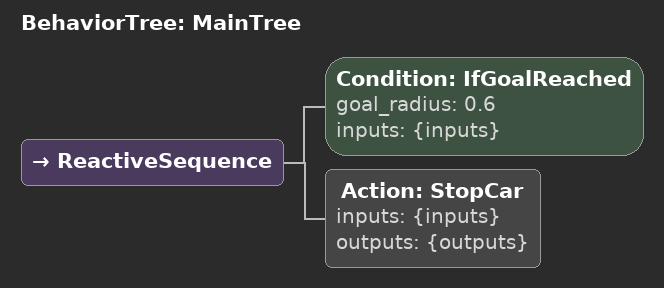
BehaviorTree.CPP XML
<?xml version="1.0"?>

 <root BTCPP_format="4" >
     <BehaviorTree ID="MainTree">
        <ReactiveSequence>
            <Condition ID="IfGoalReached" goal_radius="0.6" inputs="{inputs}"/>
            <Action ID="StopCar" inputs="{inputs}" outputs="{outputs}"/>
        </ReactiveSequence>
     </BehaviorTree>
 </root>
